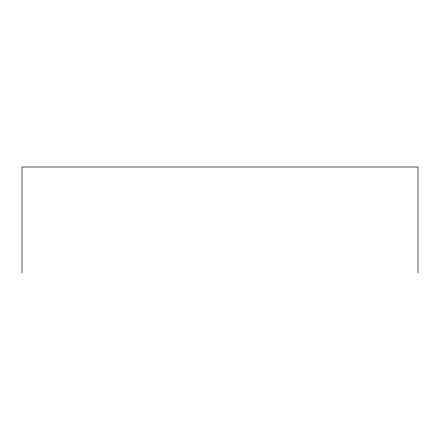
<?xml version="1.0" encoding="UTF-8"?>
<svg xmlns="http://www.w3.org/2000/svg" width="440" height="440" viewBox="0 0 440 440"><rect width="100%" height="100%" fill="white"/><g stroke="black" fill="none" stroke-linecap="round" stroke-linejoin="round"><path stroke-width="0.66" d="M418 273.009L418 166.991L22 166.991L22 273.009"/></g></svg>
